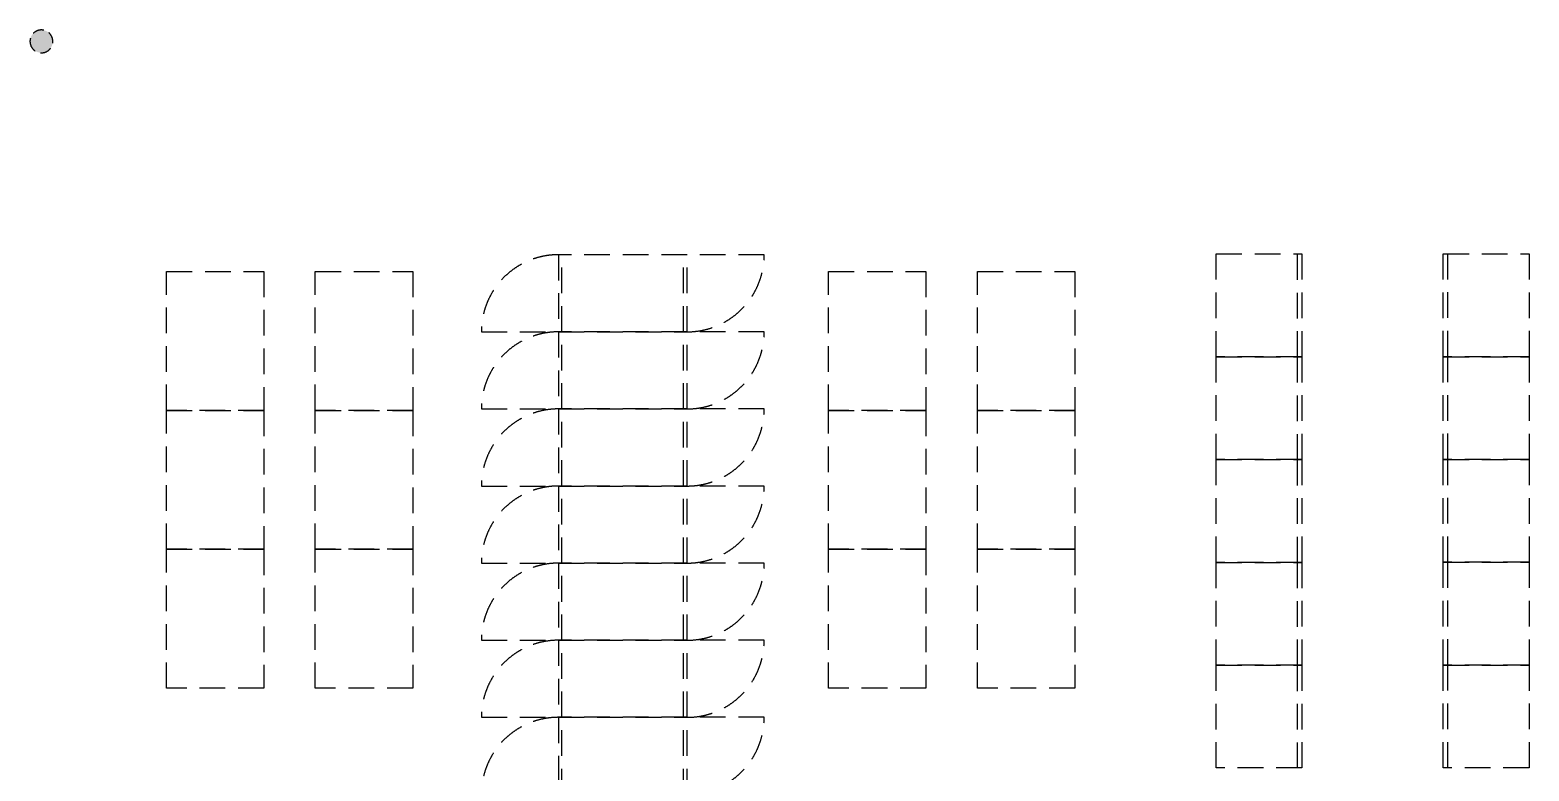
# Model space of a CAD drawing. Header units: millimetres. Extents: x -95754 to 177808, y 34455 to 150605.
# Drawn here: x 134912 to 152404, y 117188 to 125838 of the extents above; entities that cross this region are included whole.
import ezdxf

# ---------------------------------------------------------------- set-up
doc = ezdxf.new("R2010")
doc.units = ezdxf.units.MM
doc.header["$LTSCALE"] = 300
doc.linetypes.add('ghid', pattern=[3, 2, -1])
doc.linetypes.add('H1', pattern=[1.5, 1, -0.5])
for name, color, linetype in [('------00 Switch Gear', 8, 'Continuous'), ('------00 Switch Gear_Number', 1, 'Continuous'), ('A-ETC-전기', 253, 'H1'), ('A-갑종방화문', 7, 'Continuous'), ('A-방화문표기', 6, 'ghid')]:
    doc.layers.add(name, color=color, linetype=linetype)
doc.layers.add('-----31 Base Plan Equipment', color=5, linetype='Continuous', lineweight=0)

# ---------------------------------------------------------------- blocks, each defined once
blk = doc.blocks.new('SYM-갑종방화문')
at = {"layer": 'A-방화문표기'}
blk.add_hatch(color=251, dxfattribs=at).paths.add_polyline_path([(-600, 0, 1), (600, 0, 1)])
at = {"layer": 'A-방화문표기', "color": 251}
blk.add_circle((0, 0), 600, dxfattribs=at)
blk = doc.blocks.new('A$C1B410CB1')
at = {"layer": 'A-갑종방화문', "xscale": 0.1666666666666667, "yscale": 0.1666666666666667, "zscale": 0.1666666666666667}
blk.add_blockref('SYM-갑종방화문', (100, 100), dxfattribs=at)
blk = doc.blocks.new('UPS 600kV')
at = {"layer": 'A-ETC-전기'}
blk.add_line((800, 850), (-402, 850), dxfattribs=at)
blk.add_lwpolyline([(798, -100), (-402, -100), (-402, 900), (798, 900)], close=True, dxfattribs=at)
blk = doc.blocks.new('STS-R')
at = {"layer": 'A-ETC-전기'}
blk.add_lwpolyline([(886994, -128281), (888616, -128281), (888616, -129418), (886994, -129418), (886994, -128281)], dxfattribs=at)
blk = doc.blocks.new('900X1500')
at = {"layer": 'A-ETC-전기'}
for p, q in [((-1460, 900), (-1460, 0)), ((900, 900), (-42, 900)), ((-40, 900), (-40, 0)), ((-2400, 0), (-1458, 0))]:
    blk.add_line(p, q, dxfattribs=at)
at = {"layer": 'A-ETC-전기', "elevation": 0}
blk.add_lwpolyline([(-1500, 900), (-1500, 0), (0, 0), (0, 900)], close=True, dxfattribs=at)
at = {"layer": 'A-ETC-전기'}
for centre, start, end in [((-1500, 0), 90, 180), ((0, 900), 270, 0)]:
    blk.add_arc(centre, 900, start, end, dxfattribs=at)

msp = doc.modelspace()

# ---------------------------------------------------------------- block references
at = {"layer": '------00 Switch Gear'}
for p, rotation in [((148853.6, 122821.8, 0), 270), ((152303.6, 122426.6, 0), 89.99999999999999), ((148853.6, 121621.8, 0), 270), ((152303.6, 121226.6, 0), 89.99999999999999), ((148853.6, 120421.8, 0), 270), ((152303.6, 120026.6, 0), 89.99999999999999), ((148853.6, 119221.8, 0), 270), ((152303.6, 118826.6, 0), 89.99999999999999), ((148853.6, 118021.8, 0), 270), ((152303.6, 117626.6, 0), 89.99999999999999)]:
    msp.add_blockref('UPS 600kV', p, dxfattribs=dict(at, rotation=rotation))
at = {"layer": '------00 Switch Gear_Number', "rotation": 180}
for p in [(141079.1, 123214.7, 0), (141079.1, 122314.7, 0), (141079.1, 121414.7, 0), (141079.1, 120514.7, 0), (141079.1, 119614.7, 0), (141079.1, 118714.7, 0), (141079.1, 117814.7, 0)]:
    msp.add_blockref('900X1500', p, dxfattribs=at)
at = {"layer": '-----31 Base Plan Equipment', "rotation": 90.00000000000001}
for p in [(8223.6, -765596, 0), (9960.6, -765596, 0), (15948.6, -765596, 0), (17685.6, -765596, 0), (8223.6, -767218, 0), (9960.6, -767218, 0), (15948.6, -767218, 0), (17685.6, -767218, 0), (8223.6, -768840, 0), (9960.6, -768840, 0), (15948.6, -768840, 0), (17685.6, -768840, 0)]:
    msp.add_blockref('STS-R', p, dxfattribs=at)
at = {"layer": 'A-갑종방화문', "xscale": -1.333333333333056, "yscale": 1.333333333333056, "zscale": 1.333333333333056, "rotation": 90}
msp.add_blockref('A$C1B410CB1', (135178.9, 125838.4), dxfattribs=at)

doc.saveas('drawing.dxf')
